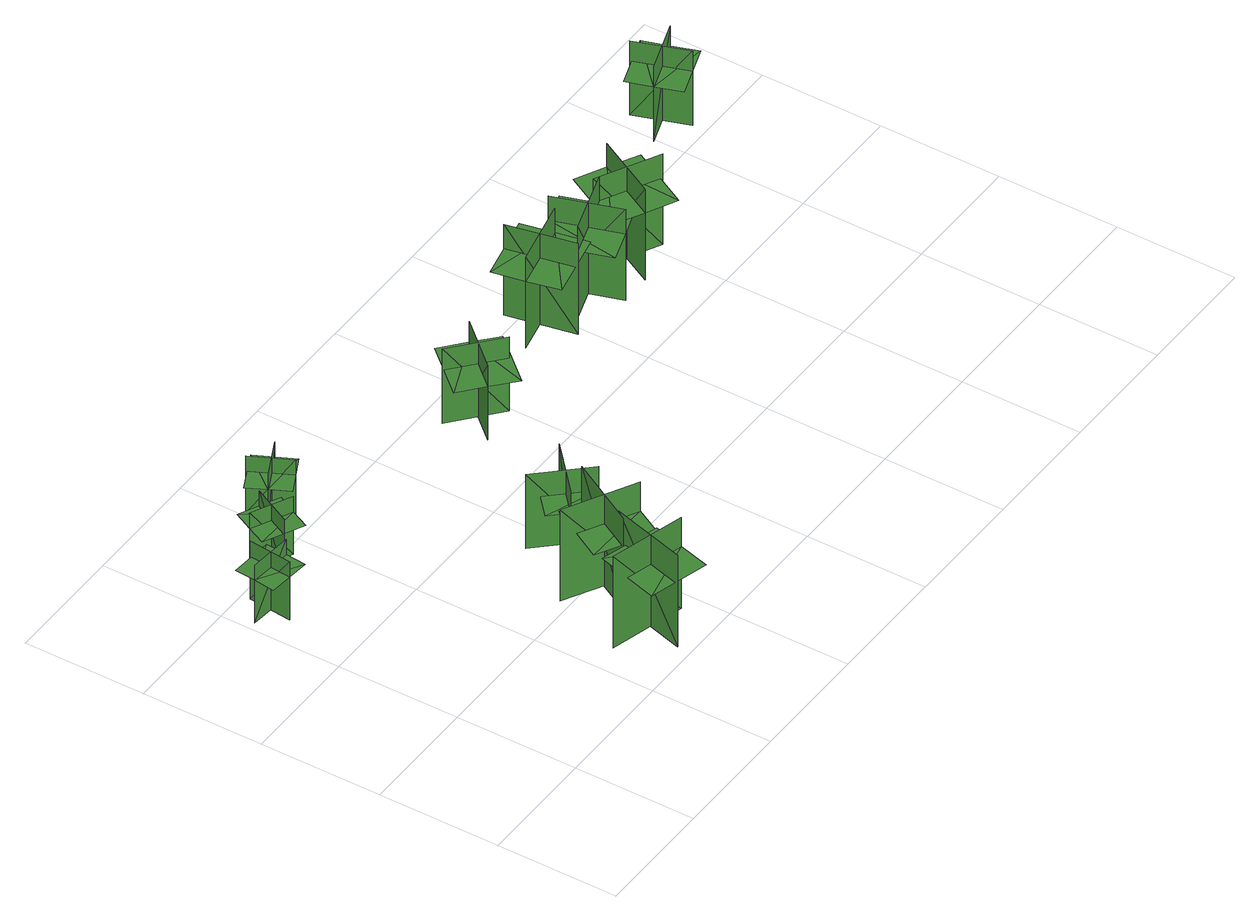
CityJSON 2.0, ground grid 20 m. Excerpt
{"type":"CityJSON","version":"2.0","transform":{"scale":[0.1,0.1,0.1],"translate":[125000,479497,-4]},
"CityObjects":{
"tree1":{"type":"SolitaryVegetationObject","geometry":[{"type":"MultiSurface","lod":"1","boundaries":[[[0,1,2]],[[0,2,3]],[[4,5,6]],[[4,6,7]],[[8,9,10]],[[8,10,11]],[[8,11,12]],[[8,12,13]]]}]},
"tree2":{"type":"SolitaryVegetationObject","geometry":[{"type":"MultiSurface","lod":"1","boundaries":[[[14,15,16]],[[14,16,17]],[[18,19,20]],[[18,20,21]],[[22,23,24]],[[22,24,25]],[[22,25,26]],[[22,26,27]]]}]},
"tree3":{"type":"SolitaryVegetationObject","geometry":[{"type":"MultiSurface","lod":"1","boundaries":[[[28,29,30]],[[28,30,31]],[[32,33,34]],[[32,34,35]],[[36,37,38]],[[36,38,39]],[[36,39,40]],[[36,40,41]]]}]},
"tree4":{"type":"SolitaryVegetationObject","geometry":[{"type":"MultiSurface","lod":"1","boundaries":[[[42,43,44]],[[42,44,45]],[[46,47,48]],[[46,48,49]],[[50,51,52]],[[50,52,53]],[[50,53,54]],[[50,54,55]]]}]},
"tree5":{"type":"SolitaryVegetationObject","geometry":[{"type":"MultiSurface","lod":"1","boundaries":[[[56,57,58]],[[56,58,59]],[[60,61,62]],[[60,62,63]],[[64,65,66]],[[64,66,67]],[[64,67,68]],[[64,68,69]]]}]},
"tree6":{"type":"SolitaryVegetationObject","geometry":[{"type":"MultiSurface","lod":"1","boundaries":[[[70,71,72]],[[70,72,73]],[[74,75,76]],[[74,76,77]],[[78,79,80]],[[78,80,81]],[[78,81,82]],[[78,82,83]]]}]},
"tree7":{"type":"SolitaryVegetationObject","geometry":[{"type":"MultiSurface","lod":"1","boundaries":[[[84,85,86]],[[84,86,87]],[[88,89,90]],[[88,90,91]],[[92,93,94]],[[92,94,95]],[[92,95,96]],[[92,96,97]]]}]},
"tree8":{"type":"SolitaryVegetationObject","geometry":[{"type":"MultiSurface","lod":"1","boundaries":[[[98,99,100]],[[98,100,101]],[[102,103,104]],[[102,104,105]],[[106,107,108]],[[106,108,109]],[[106,109,110]],[[106,110,111]]]}]},
"tree9":{"type":"SolitaryVegetationObject","geometry":[{"type":"MultiSurface","lod":"1","boundaries":[[[112,113,114]],[[112,114,115]],[[116,117,118]],[[116,118,119]],[[120,121,122]],[[120,122,123]],[[120,123,124]],[[120,124,125]]]}]},
"tree10":{"type":"SolitaryVegetationObject","geometry":[{"type":"MultiSurface","lod":"1","boundaries":[[[126,127,128]],[[126,128,129]],[[130,131,132]],[[130,132,133]],[[134,135,136]],[[134,136,137]],[[134,137,138]],[[134,138,139]]]}]},
"tree11":{"type":"SolitaryVegetationObject","geometry":[{"type":"MultiSurface","lod":"1","boundaries":[[[140,141,142]],[[140,142,143]],[[144,145,146]],[[144,146,147]],[[148,149,150]],[[148,150,151]],[[148,151,152]],[[148,152,153]]]}]}
},
"vertices":[
[53,585,8],[46,513,8],[46,513,116],[53,585,116],[13,551,8],[84,544,8],[84,544,116],[13,551,116],[13,551,88],[9,517,88],[81,510,88],[84,544,88],[87,579,88],[16,585,88],
[119,570,7],[151,634,7],[151,634,116],[119,570,116],[168,587,7],[104,619,7],[104,619,116],[168,587,116],[168,587,87],[184,618,87],[119,650,87],[104,619,87],[89,588,87],[153,556,87],
[296,20,10],[331,143,10],[331,143,181],[296,20,181],[368,61,10],[368,61,181],[244,95,181],[244,95,10],[368,61,127],[382,112,127],[284,140,127],[269,88,127],[255,37,127],[353,9,127],
[322,129,9],[384,240,9],[384,240,180],[322,129,180],[401,152,9],[401,152,180],[289,214,180],[289,214,9],[401,152,126],[427,198,126],[337,248,126],[311,201,126],[285,155,126],[375,105,126],
[205,692,7],[237,628,7],[237,628,115],[205,692,115],[189,643,7],[253,674,7],[253,674,115],[189,643,115],[189,643,87],[204,612,87],[268,643,87],[253,674,87],[238,705,87],[173,674,87],
[360,243,10],[437,313,10],[437,313,149],[360,243,149],[427,240,10],[427,240,149],[356,317,149],[356,317,10],[427,240,105],[459,270,105],[403,331,105],[371,302,105],[338,272,105],[395,211,105],
[596,502,6],[522,567,6],[522,567,145],[596,502,145],[593,568,6],[527,493,6],[527,493,145],[593,568,145],[593,568,106],[555,601,106],[489,526,106],[527,493,106],[564,460,106],[630,535,106],
[787,510,8],[764,621,8],[764,621,178],[787,510,178],[832,579,8],[721,556,8],[721,556,178],[832,579,178],[832,579,133],[821,632,133],[710,609,133],[721,556,133],[733,503,133],[843,526,133],
[924,564,8],[816,530,8],[816,530,178],[924,564,178],[850,602,8],[885,494,8],[885,494,178],[850,602,178],[850,602,133],[799,585,133],[833,478,133],[885,494,133],[936,511,133],[902,618,133],
[1015,516,8],[915,569,8],[915,569,178],[1015,516,178],[990,595,8],[937,495,8],[937,495,178],[990,595,178],[990,595,134],[942,620,134],[889,521,134],[937,495,134],[985,470,134],[1038,569,134],
[1225,710,7],[1255,623,7],[1255,623,146],[1225,710,146],[1196,650,7],[1283,679,7],[1283,679,146],[1196,650,146],[1196,650,109],[1210,608,109],[1297,637,109],[1283,679,109],[1269,721,109],[1182,692,109]
]}
